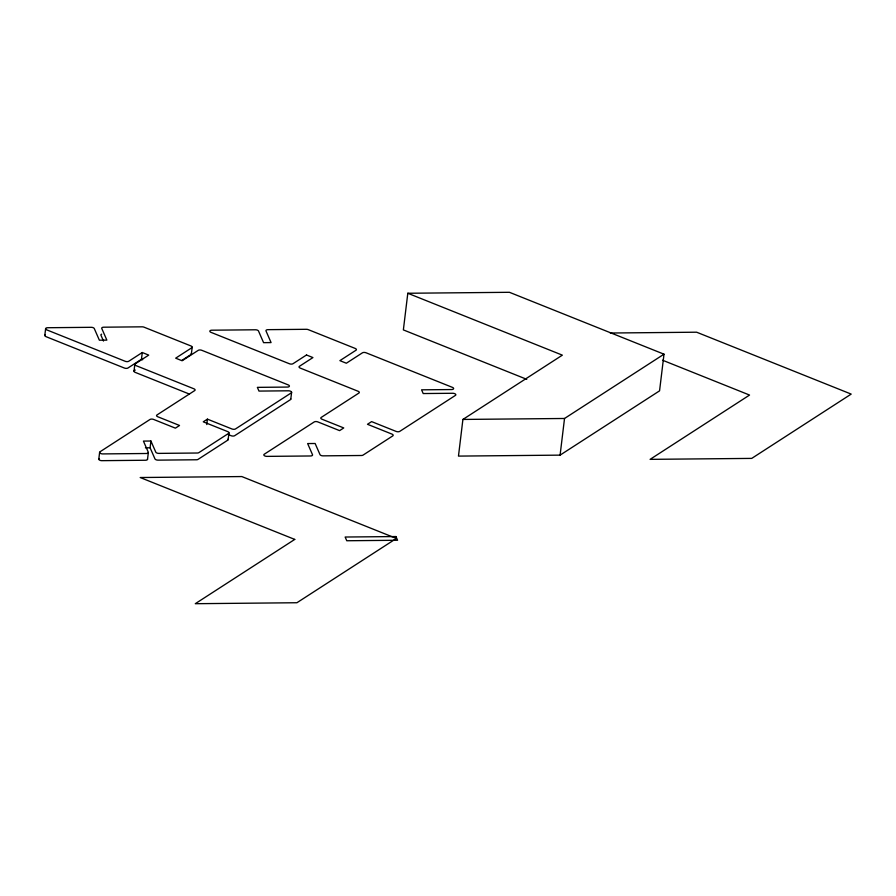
<?xml version="1.0" encoding="UTF-8"?>
<svg xmlns="http://www.w3.org/2000/svg" width="896" height="896" viewBox="0 0 896 896"><rect width="100%" height="100%" fill="white"/><g stroke="black" fill="none" stroke-linecap="round" stroke-linejoin="round"><path stroke-width="1.34" d="M44.8 335.451L45.618 328.698M98.806 459.088L99.624 452.334M134.008 371.101L134.826 364.347M45.282 334.824A2.61 1.232 6.9 0 0 45.987 336.65L124.365 368.032A2.61 1.232 6.9 0 0 127.96 367.998L141.456 359.274L142.274 352.52L148.725 355.107L135.229 363.832A2.61 1.232 6.9 0 0 136.002 365.613L193.906 388.797A2.61 1.232 6.9 0 1 194.69 390.589L156.968 414.96A2.61 1.232 6.9 0 0 157.752 416.752L179.547 425.477L175.392 428.154L153.608 419.429A2.61 1.232 6.9 0 0 150.013 419.462L100.027 451.774A2.61 1.232 6.9 0 0 100.083 453.152A2.61 1.232 6.9 0 0 102.76 453.914L146.294 453.499A2.61 1.232 6.9 0 0 148.288 452.211L143.427 441.09L150.92 441.022L155.781 452.144A2.61 1.232 6.9 0 0 158.872 453.387L197.21 453.018A2.61 1.232 6.9 0 0 198.845 452.637L228.558 433.429A2.61 1.232 6.9 0 0 227.774 431.637L203.246 421.826L207.402 419.138L231.918 428.96A2.61 1.232 6.9 0 0 235.514 428.926L291.189 392.941A2.61 1.232 6.9 0 0 291.144 391.563A2.61 1.232 6.9 0 0 288.456 390.802L258.989 391.082L257.365 387.363L287.358 387.072A2.61 1.232 6.9 0 0 289.363 386.277A2.61 1.232 6.9 0 0 288.21 384.899L201.824 350.314A2.61 1.232 6.9 0 0 198.229 350.347L182.123 360.763L175.672 358.176L191.778 347.76A2.61 1.232 6.9 0 0 191.005 345.979L144.066 327.186A2.61 1.232 6.9 0 0 142.106 326.827L103.768 327.197A2.61 1.232 6.9 0 0 101.774 328.485L106.859 340.122L99.366 340.189L94.282 328.552A2.61 1.232 6.9 0 0 91.19 327.309L47.667 327.723A2.61 1.232 6.9 0 0 45.662 328.53A2.61 1.232 6.9 0 0 46.805 329.896L125.182 361.278A2.61 1.232 6.9 0 0 128.778 361.245L142.274 352.52M147.526 459.312L148.333 452.558M228.021 439.152A2.61 1.232 6.9 0 1 227.741 440.182L198.027 459.39A2.61 1.232 6.9 0 1 196.392 459.771L158.054 460.141A2.61 1.232 6.9 0 1 154.963 458.898L150.102 447.776L150.92 441.022M191.363 353.998L192.181 347.245M206.752 424.547L207.402 419.138M228.133 439.667L228.95 432.914M290.786 399.134L291.603 392.381M407.803 293.261L562.363 355.152L462.907 419.44L458.472 456.098L560.09 455.134L659.557 390.846L664.003 354.189L509.432 292.298L407.803 293.261L403.368 329.907L526.758 379.322M560.09 455.134L564.525 418.477L664.003 354.189M135.251 370.037L134.411 370.586A2.61 1.232 6.9 0 0 135.184 372.366L189.47 394.106M181.899 360.371L190.96 354.514A2.61 1.232 6.9 0 0 191.251 353.483M610.322 333.021L696.629 332.203L851.2 394.094L751.733 458.394L650.104 459.357L749.56 395.058L662.547 360.214M462.907 419.44L564.525 418.477M145.421 447.821L150.102 447.776M141.456 359.274L142.666 359.755M228.043 434.482L231.101 435.714A2.61 1.232 6.9 0 0 234.696 435.68L290.371 399.694A2.61 1.232 6.9 0 0 290.752 398.854M103.499 341.051L100.968 335.238A2.61 1.232 6.9 0 1 101.651 334.163M99.03 458.662A2.61 1.232 6.9 0 0 99.366 459.995A2.61 1.232 6.9 0 0 101.942 460.667L145.477 460.253A2.61 1.232 6.9 0 0 147.47 458.965M306.488 354.995L292.992 363.72A2.61 1.232 6.9 0 1 289.397 363.754L211.019 332.36A2.61 1.232 6.9 0 1 209.877 330.994A2.61 1.232 6.9 0 1 211.882 330.198L255.405 329.784A2.61 1.232 6.9 0 1 258.507 331.016L263.581 342.664L271.074 342.586L266 330.949A2.61 1.232 6.9 0 1 267.982 329.661L306.32 329.302A2.61 1.232 6.9 0 1 308.28 329.65L355.219 348.443A2.61 1.232 6.9 0 1 356.003 350.235L339.886 360.64L346.338 363.227L362.443 352.811A2.61 1.232 6.9 0 1 366.038 352.778L452.435 387.374A2.61 1.232 6.9 0 1 453.578 388.741A2.61 1.232 6.9 0 1 451.573 389.547L421.579 389.827L423.203 393.546L452.67 393.277A2.61 1.232 6.9 0 1 455.358 394.027A2.61 1.232 6.9 0 1 455.403 395.405L399.728 431.39A2.61 1.232 6.9 0 1 396.144 431.424L371.616 421.613L367.472 424.29L391.989 434.112A2.61 1.232 6.9 0 1 392.773 435.893L363.059 455.101A2.61 1.232 6.9 0 1 361.424 455.493L323.086 455.851A2.61 1.232 6.9 0 1 319.995 454.608L315.134 443.498L307.642 443.565L312.502 454.686A2.61 1.232 6.9 0 1 310.509 455.974L266.986 456.378A2.61 1.232 6.9 0 1 264.298 455.627A2.61 1.232 6.9 0 1 264.242 454.238L314.227 421.938A2.61 1.232 6.9 0 1 317.822 421.904L339.606 430.629L343.762 427.941L321.966 419.216A2.61 1.232 6.9 0 1 321.194 417.435L358.904 393.053A2.61 1.232 6.9 0 0 358.12 391.272L300.216 368.077A2.61 1.232 6.9 0 1 299.443 366.296L312.939 357.571L306.488 354.995M294.75 539.414L195.283 603.702L296.912 602.739L396.379 538.451L241.808 476.56L140.19 477.523L294.75 539.414M395.954 536.547L345.139 537.029L346.774 540.747L397.578 540.266L395.954 536.547"/></g></svg>
